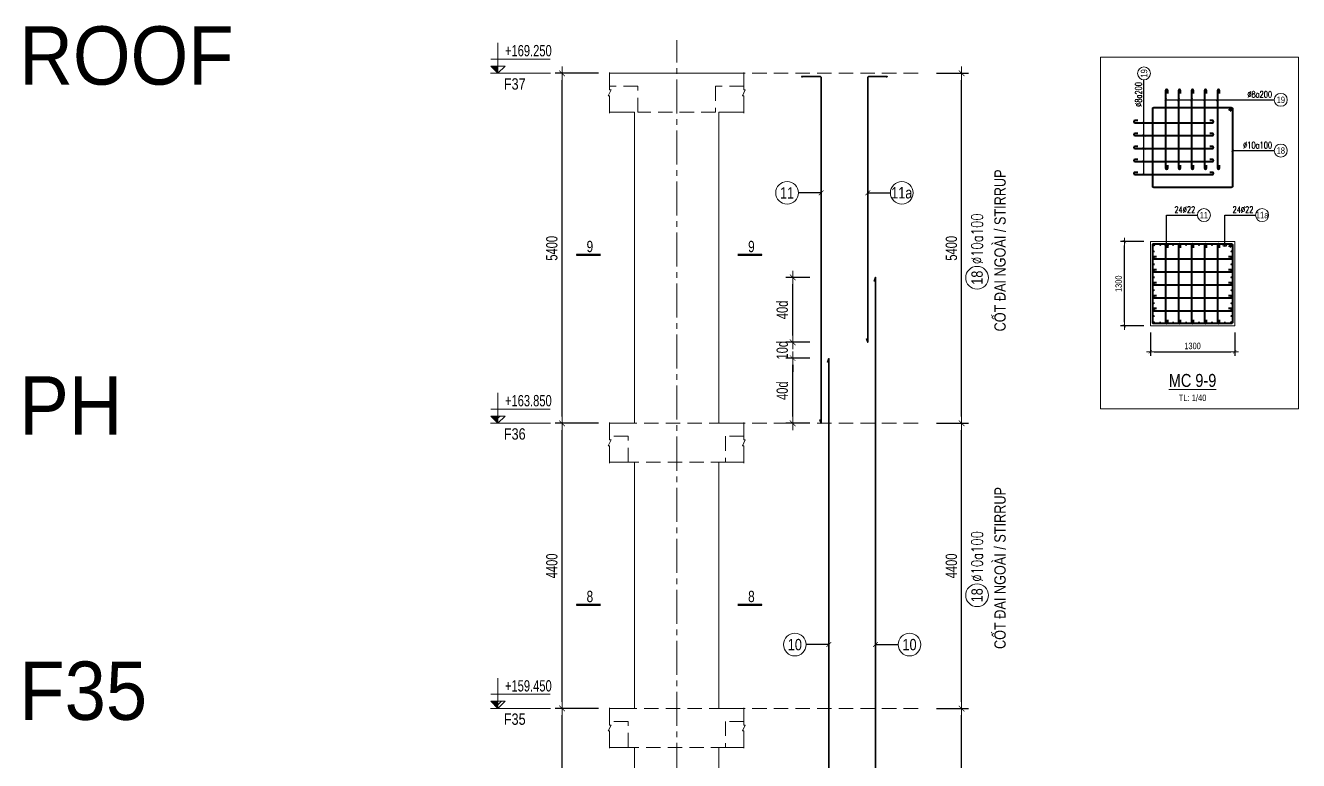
# Model space of a CAD drawing. Header units: millimetres. Extents: x 49323 to 380960, y -6102 to 181761.
# Drawn here: x 103469 to 123103, y 168228 to 179569 of the extents above; entities that cross this region are included whole.
import ezdxf
from ezdxf.enums import TextEntityAlignment as Align

# ---------------------------------------------------------------- set-up
doc = ezdxf.new("R2010")
doc.units = ezdxf.units.MM
doc.linetypes.add('CENTER2', pattern=[1.125, 0.75, -0.125, 0.125, -0.125])
doc.linetypes.add('HIDDEN2', pattern=[4.7625, 3.175, -1.5875])
doc.layers.get('0').update_dxf_attribs({"lineweight": 20})
doc.layers.get('Defpoints').update_dxf_attribs({"color": 151, "lineweight": 9})
for name, color, linetype, lineweight in [('kata_thep chu', 4, 'Continuous', 35), ('NDC_S_ANNO', 7, 'Continuous', 20), ('NDC_S_AXIS', 5, 'CENTER2', 13), ('NDC_S_BREAK-LINE', 1, 'Continuous', 15), ('NDC_S_CONTINUOUS', 3, 'Continuous', 20), ('NDC_S_DIM', 1, 'Continuous', 15), ('NDC_S_HIDDEN', 8, 'HIDDEN2', 13), ('NDC_S_LEADER', 1, 'Continuous', 15), ('NDC_S_REBAR', 4, 'Continuous', 35), ('NDC_S_STIRRUP', 4, 'Continuous', 40), ('NDC_S_SYMBOL', 1, 'Continuous', 15), ('NDC_S_TEXT SYMBOL', 7, 'Continuous', 20), ('NDC_S_THIN LINE', 8, 'Continuous', 9), ('NDC_S_VN TEXT', 7, 'Continuous', 20)]:
    doc.layers.add(name, color=color, linetype=linetype, lineweight=lineweight)
doc.styles.add('ARIAL', font='arial.ttf', dxfattribs={"width": 0.8})
doc.styles.add('DrawingTitle', font='FRADM.TTF', dxfattribs={"width": 0.95})
doc.styles.add('NDC_ANNO', font='', dxfattribs={"width": 0.8})
doc.styles.add('NDC_DIM', font='', dxfattribs={"width": 0.75})
doc.styles.add('NDC_EN TXT', font='romans.shx', dxfattribs={"width": 0.8})
doc.styles.add('NDC_VIE TXT', font='arial.ttf', dxfattribs={"width": 0.8})
doc.styles.get('NDC_ANNO').set_extended_font_data('Dotum')
doc.styles.get('NDC_DIM').set_extended_font_data('Dotum')
doc.dimstyles.new('NDC_dim_40', dxfattribs={"dimscale": 40, "dimtxt": 2.5, "dimasz": 1.5, "dimexe": 1.5, "dimexo": 2.5, "dimgap": 1, "dimtad": 1, "dimdec": 0, "dimzin": 0, "dimdsep": 46, "dimtxsty": 'NDC_DIM', "dimblk": 'DIMMARK', "dimcen": 0.09, "dimdle": 1.2, "dimclrd": 1, "dimclre": 1, "dimclrt": 3, "dimadec": 0, "dimazin": 0, "dimtfac": 1, "dimtdec": 0, "dimtix": 1, "dimtofl": 0, "dimtmove": 0, "dimatfit": 3, "dimfxl": 8, "dimfxlon": 1, "dimtolj": 1, "dimtzin": 0, "dimarcsym": 0})
doc.dimstyles.new('NDC_dim_70', dxfattribs={"dimscale": 70, "dimtxt": 2.5, "dimasz": 1.5, "dimexe": 1.5, "dimexo": 2.5, "dimgap": 1, "dimtad": 1, "dimdec": 0, "dimzin": 0, "dimdsep": 46, "dimtxsty": 'NDC_DIM', "dimblk": 'DIMMARK', "dimcen": 0.09, "dimdle": 1.2, "dimclrd": 1, "dimclre": 1, "dimclrt": 3, "dimadec": 0, "dimazin": 0, "dimtfac": 1, "dimtdec": 0, "dimtix": 1, "dimtofl": 0, "dimtmove": 0, "dimatfit": 3, "dimfxl": 8, "dimfxlon": 1, "dimtolj": 1, "dimtzin": 0, "dimarcsym": 0})
doc.dimstyles.new('NDC_dim_75', dxfattribs={"dimscale": 75, "dimtxt": 2.5, "dimasz": 1.5, "dimexe": 1.5, "dimexo": 2.5, "dimgap": 1, "dimtad": 1, "dimdec": 0, "dimzin": 0, "dimdsep": 46, "dimtxsty": 'NDC_DIM', "dimblk": 'DIMMARK', "dimcen": 0.09, "dimdle": 1.2, "dimclrd": 1, "dimclre": 1, "dimclrt": 3, "dimadec": 0, "dimazin": 0, "dimtfac": 1, "dimtdec": 0, "dimtix": 1, "dimtofl": 0, "dimtmove": 0, "dimatfit": 3, "dimfxl": 8, "dimfxlon": 1, "dimtolj": 1, "dimtzin": 0, "dimarcsym": 0})

# ---------------------------------------------------------------- blocks, each defined once
blk = doc.blocks.new('DIMMARK')
at = {"layer": 'NDC_S_DIM', "color": 1}
blk.add_line((-1.5, 0), (1, 0), dxfattribs=at)
at = {"layer": 'NDC_S_DIM', "color": 2, "const_width": 0.1}
blk.add_lwpolyline([(-0.42, -0.42), (0.42, 0.42)], dxfattribs=at)
blk = doc.blocks.new('*D47')
at = {"layer": 'Defpoints', "color": 0, "transparency": 16777216}
for p in [(111745, 169031), (112863, 169031), (112863, 164631)]:
    blk.add_point(p, dxfattribs=at)
at = {"layer": 'NDC_S_DIM', "color": 1, "lineweight": -2, "transparency": 16777216}
for p, q in [((112305, 169031), (111640, 169031)), ((111745, 164736), (111745, 168926)), ((112305, 164631), (111640, 164631))]:
    blk.add_line(p, q, dxfattribs=at)
at = {"layer": 'NDC_S_DIM', "color": 1, "lineweight": -2, "transparency": 16777216, "xscale": 105, "yscale": 105, "zscale": 105}
for p, rotation in [((111745, 169031), 90), ((111745, 164631), 270)]:
    blk.add_blockref('DIMMARK', p, dxfattribs=dict(at, rotation=rotation))
at = {"layer": 'NDC_S_DIM', "color": 3, "transparency": 16777216, "insert": (111587, 166831), "char_height": 175, "attachment_point": 5, "rotation": 90, "style": 'NDC_DIM'}
blk.add_mtext('\\A1;4400', dxfattribs=at)
blk = doc.blocks.new('*D48')
at = {"layer": 'Defpoints', "color": 0, "transparency": 16777216}
for p in [(111745, 173431), (112863, 173431), (112863, 169031)]:
    blk.add_point(p, dxfattribs=at)
at = {"layer": 'NDC_S_DIM', "color": 1, "lineweight": -2, "transparency": 16777216}
for p, q in [((112305, 173431), (111640, 173431)), ((111745, 169136), (111745, 173326)), ((112305, 169031), (111640, 169031))]:
    blk.add_line(p, q, dxfattribs=at)
at = {"layer": 'NDC_S_DIM', "color": 1, "lineweight": -2, "transparency": 16777216, "xscale": 105, "yscale": 105, "zscale": 105}
for p, rotation in [((111745, 173431), 90), ((111745, 169031), 270)]:
    blk.add_blockref('DIMMARK', p, dxfattribs=dict(at, rotation=rotation))
at = {"layer": 'NDC_S_DIM', "color": 3, "transparency": 16777216, "insert": (111587, 171231), "char_height": 175, "attachment_point": 5, "rotation": 90, "style": 'NDC_DIM'}
blk.add_mtext('\\A1;4400', dxfattribs=at)
blk = doc.blocks.new('*D49')
at = {"layer": 'Defpoints', "color": 0, "transparency": 16777216}
for p in [(111745, 178831), (112863, 178831), (112863, 173431)]:
    blk.add_point(p, dxfattribs=at)
at = {"layer": 'NDC_S_DIM', "color": 1, "lineweight": -2, "transparency": 16777216}
for p, q in [((112305, 178831), (111640, 178831)), ((111745, 173536), (111745, 178726)), ((112305, 173431), (111640, 173431))]:
    blk.add_line(p, q, dxfattribs=at)
at = {"layer": 'NDC_S_DIM', "color": 1, "lineweight": -2, "transparency": 16777216, "xscale": 105, "yscale": 105, "zscale": 105}
for p, rotation in [((111745, 178831), 90), ((111745, 173431), 270)]:
    blk.add_blockref('DIMMARK', p, dxfattribs=dict(at, rotation=rotation))
at = {"layer": 'NDC_S_DIM', "color": 3, "transparency": 16777216, "insert": (111587, 176131), "char_height": 175, "attachment_point": 5, "rotation": 90, "style": 'NDC_DIM'}
blk.add_mtext('\\A1;5400', dxfattribs=at)
blk = doc.blocks.new('*U2117')
at = {"layer": 'NDC_S_ANNO', "color": 0, "linetype": 'ByBlock', "lineweight": -2}
blk.add_line((-4.36, 0), (1, 0), dxfattribs=at)
at = {"layer": 'NDC_S_ANNO', "ltscale": 0.005, "const_width": 0.5}
blk.add_lwpolyline([(1, 0), (-4.36, 0)], dxfattribs=at)
at = {"layer": 'NDC_S_TEXT SYMBOL', "linetype": 'ByBlock', "lineweight": -2, "style": 'NDC_ANNO', "width": 0.8}
blk.add_attdef('DETAIL', text='', height=2.5, dxfattribs=at).set_placement((-0.64, 1.82), align=Align.MIDDLE_RIGHT)
blk = doc.blocks.new('kata_block_TD')
at = {"color": 6, "linetype": 'ByBlock', "lineweight": -2, "style": 'ARIAL', "width": 0.8}
blk.add_attdef('SECTDET2', text='', height=5, dxfattribs=at).set_placement((0, 7.97), align=Align.CENTER)
at = {"color": 0, "linetype": 'ByBlock', "lineweight": -2, "style": 'ARIAL', "width": 0.8}
blk.add_attdef('SECTDET1', text='', height=5, dxfattribs=at).set_placement((0, 1.47), align=Align.CENTER)
at = {"color": 3, "lineweight": 25, "style": 'ARIAL', "width": 0.8}
blk.add_attdef('SSCALE', text='', height=2.5, dxfattribs=at).set_placement((0, -4), align=Align.CENTER)
blk = doc.blocks.new('*D164')
at = {"layer": 'Defpoints', "color": 0, "transparency": 16777216}
for p in [(120818, 174934), (122118, 174934), (122118, 174534)]:
    blk.add_point(p, dxfattribs=at)
at = {"layer": 'NDC_S_DIM', "color": 1, "lineweight": -2, "transparency": 16777216}
for p, q in [((120818, 174834), (120818, 174474)), ((122118, 174834), (122118, 174474)), ((120878, 174534), (122058, 174534))]:
    blk.add_line(p, q, dxfattribs=at)
at = {"layer": 'NDC_S_DIM', "color": 1, "lineweight": -2, "transparency": 16777216, "xscale": 60, "yscale": 60, "zscale": 60, "rotation": 180}
blk.add_blockref('DIMMARK', (120818, 174534), dxfattribs=at)
at = {"layer": 'NDC_S_DIM', "color": 1, "lineweight": -2, "transparency": 16777216, "xscale": 60, "yscale": 60, "zscale": 60}
blk.add_blockref('DIMMARK', (122118, 174534), dxfattribs=at)
at = {"layer": 'NDC_S_DIM', "color": 3, "transparency": 16777216, "insert": (121468, 174624), "char_height": 100, "attachment_point": 5, "style": 'NDC_DIM'}
blk.add_mtext('\\A1;1300', dxfattribs=at)
blk = doc.blocks.new('*D165')
at = {"layer": 'Defpoints', "color": 0, "transparency": 16777216}
for p in [(120418, 176234), (120818, 176234), (120818, 174934)]:
    blk.add_point(p, dxfattribs=at)
at = {"layer": 'NDC_S_DIM', "color": 1, "lineweight": -2, "transparency": 16777216}
for p, q in [((120718, 176234), (120358, 176234)), ((120418, 174994), (120418, 176174)), ((120718, 174934), (120358, 174934))]:
    blk.add_line(p, q, dxfattribs=at)
at = {"layer": 'NDC_S_DIM', "color": 1, "lineweight": -2, "transparency": 16777216, "xscale": 60, "yscale": 60, "zscale": 60}
for p, rotation in [((120418, 176234), 90), ((120418, 174934), 270)]:
    blk.add_blockref('DIMMARK', p, dxfattribs=dict(at, rotation=rotation))
at = {"layer": 'NDC_S_DIM', "color": 3, "transparency": 16777216, "insert": (120328, 175584), "char_height": 100, "attachment_point": 5, "rotation": 90, "style": 'NDC_DIM'}
blk.add_mtext('\\A1;1300', dxfattribs=at)
blk = doc.blocks.new('kata_block_THEP')
at = {"layer": 'NDC_S_REBAR', "color": 0}
for p, q in [((-0.5, 0), (0.5, 0)), ((-0.35, 0.35), (0.35, -0.35)), ((0.35, 0.35), (-0.35, -0.35)), ((0, 0.5), (0, -0.5))]:
    blk.add_line(p, q, dxfattribs=at)
at = {"layer": 'NDC_S_REBAR', "color": 0, "const_width": 0.0833}
blk.add_lwpolyline([(-0.5, 0, 1), (0.5, 0, 1), (-0.5, 0, 1)], format="xyb", dxfattribs=at)
blk = doc.blocks.new('cham')
at = {"layer": 'NDC_S_REBAR'}
h = blk.add_hatch(color=253, dxfattribs=at)
h.dxf.hatch_style = 1
h.paths.add_polyline_path([(-28, 0, 1), (28, 0, 1)])
at = {"layer": 'NDC_S_REBAR', "color": 253}
blk.add_circle((0, 0), 28, dxfattribs=at)
blk = doc.blocks.new('*U160')
at = {"layer": 'NDC_S_DIM', "xscale": 0.3928571428571429, "yscale": 0.3928571428571429, "zscale": 0.3928571428571429}
blk.add_blockref('cham', (0, 0), dxfattribs=at)
blk = doc.blocks.new('*U161')
at = {"layer": 'NDC_S_DIM', "color": 0, "linetype": 'ByBlock', "lineweight": -2, "transparency": 16777216}
blk.add_blockref('*U160', (0, 0), dxfattribs=at)
blk = doc.blocks.new('*U153')
at = {"layer": 'NDC_S_DIM'}
blk.add_blockref('*U161', (0, 0), dxfattribs=at)
blk = doc.blocks.new('*U154')
at = {"layer": 'NDC_S_DIM', "color": 0, "linetype": 'ByBlock', "lineweight": -2, "transparency": 16777216}
for p in [(0, 0), (199.6, 0), (399.2, 0), (598.8, 0), (798.4, 0), (998, 0), (1197.6, 0)]:
    blk.add_blockref('*U153', p, dxfattribs=at)
blk = doc.blocks.new('*U162')
at = {"layer": 'NDC_S_DIM', "xscale": 0.3928571428571429, "yscale": 0.3928571428571429, "zscale": 0.3928571428571429}
blk.add_blockref('cham', (0, 0), dxfattribs=at)
blk = doc.blocks.new('*U163')
at = {"layer": 'NDC_S_DIM', "color": 0, "linetype": 'ByBlock', "lineweight": -2, "transparency": 16777216}
blk.add_blockref('*U162', (0, 0), dxfattribs=at)
blk = doc.blocks.new('*U155')
at = {"layer": 'NDC_S_DIM'}
blk.add_blockref('*U163', (0, 0), dxfattribs=at)
blk = doc.blocks.new('*U156')
at = {"layer": 'NDC_S_DIM', "color": 0, "linetype": 'ByBlock', "lineweight": -2, "transparency": 16777216}
for p in [(0, 0), (199.6, 0), (399.2, 0), (598.8, 0), (798.4, 0), (998, 0), (1197.6, 0)]:
    blk.add_blockref('*U155', p, dxfattribs=at)
blk = doc.blocks.new('*U158')
at = {"layer": 'NDC_S_DIM', "xscale": 0.3928571428571429, "yscale": 0.3928571428571429, "zscale": 0.3928571428571429}
blk.add_blockref('cham', (0, 0), dxfattribs=at)
blk = doc.blocks.new('*U159')
at = {"layer": 'NDC_S_DIM', "color": 0, "linetype": 'ByBlock', "lineweight": -2, "transparency": 16777216}
blk.add_blockref('*U158', (0, 0), dxfattribs=at)
blk = doc.blocks.new('*U157')
at = {"layer": 'NDC_S_DIM'}
blk.add_blockref('*U159', (0, 0), dxfattribs=at)
blk = doc.blocks.new('*U152')
at = {"layer": 'NDC_S_DIM', "color": 0, "linetype": 'ByBlock', "lineweight": -2, "transparency": 16777216}
for p in [(0, 0), (199.6, 0), (399.2, 0), (598.8, 0), (798.4, 0)]:
    blk.add_blockref('*U157', p, dxfattribs=at)
blk = doc.blocks.new('*U10')
blk.add_circle((2.5, 0), 2.5)
at = {"layer": 'NDC_S_VN TEXT', "color": 3, "style": 'NDC_EN TXT', "width": 0.75}
blk.add_attdef('DK2', text='', height=2.5, dxfattribs=at).set_placement((-0.85, 0.85), align=Align.RIGHT)
at = {"layer": 'NDC_S_VN TEXT', "color": 7, "style": 'ARIAL', "width": 0.8}
blk.add_attdef('SH3', text='', height=2.5, dxfattribs=at).set_placement((2.5, 0), align=Align.MIDDLE)
blk = doc.blocks.new('*D229')
at = {"layer": 'Defpoints', "color": 0, "ltscale": 0.005, "transparency": 16777216}
for p in [(115301, 174436, 0), (115739, 174436), (115739, 173431)]:
    blk.add_point(p, dxfattribs=at)
at = {"layer": 'NDC_S_DIM', "color": 1, "lineweight": -2, "ltscale": 0.005, "transparency": 16777216}
for p, q in [((115564, 174436, 0), (115196, 174436, 0)), ((115301, 173536, 0), (115301, 174331, 0)), ((115564, 173431, 0), (115196, 173431, 0))]:
    blk.add_line(p, q, dxfattribs=at)
at = {"layer": 'NDC_S_DIM', "color": 1, "lineweight": -2, "ltscale": 0.005, "transparency": 16777216, "xscale": 105, "yscale": 105, "zscale": 105}
for p, rotation in [((115301, 174436, 0), 90), ((115301, 173431, 0), 270)]:
    blk.add_blockref('DIMMARK', p, dxfattribs=dict(at, rotation=rotation))
at = {"layer": 'NDC_S_DIM', "color": 3, "ltscale": 0.005, "transparency": 16777216, "insert": (115141, 173934, 0), "char_height": 175, "attachment_point": 5, "rotation": 90, "style": 'NDC_DIM'}
blk.add_mtext('\\A1;40d', dxfattribs=at)
blk = doc.blocks.new('*D230')
at = {"layer": 'Defpoints', "color": 0, "ltscale": 0.005, "transparency": 16777216}
for p in [(115301, 174681), (115739, 174681), (115739, 174436)]:
    blk.add_point(p, dxfattribs=at)
at = {"layer": 'NDC_S_DIM', "color": 1, "lineweight": -2, "ltscale": 0.005, "transparency": 16777216}
for p, q in [((115301, 174786), (115301, 174891)), ((115564, 174681), (115196, 174681)), ((115564, 174436), (115196, 174436)), ((115301, 174331), (115301, 174226))]:
    blk.add_line(p, q, dxfattribs=at)
at = {"layer": 'NDC_S_DIM', "color": 1, "lineweight": -2, "ltscale": 0.005, "transparency": 16777216, "xscale": 105, "yscale": 105, "zscale": 105}
for p, rotation in [((115301, 174681), 270), ((115301, 174436), 90)]:
    blk.add_blockref('DIMMARK', p, dxfattribs=dict(at, rotation=rotation))
at = {"layer": 'NDC_S_DIM', "color": 3, "ltscale": 0.005, "transparency": 16777216, "insert": (115141, 174559), "char_height": 175, "attachment_point": 5, "rotation": 90, "style": 'NDC_DIM'}
blk.add_mtext('\\A1;10d', dxfattribs=at)
blk = doc.blocks.new('*D231')
at = {"layer": 'Defpoints', "color": 0, "ltscale": 0.005, "transparency": 16777216}
for p in [(115301, 175681), (115739, 175681), (115739, 174681)]:
    blk.add_point(p, dxfattribs=at)
at = {"layer": 'NDC_S_DIM', "color": 1, "lineweight": -2, "ltscale": 0.005, "transparency": 16777216}
for p, q in [((115564, 175681), (115196, 175681)), ((115301, 174786), (115301, 175576)), ((115564, 174681), (115196, 174681))]:
    blk.add_line(p, q, dxfattribs=at)
at = {"layer": 'NDC_S_DIM', "color": 1, "lineweight": -2, "ltscale": 0.005, "transparency": 16777216, "xscale": 105, "yscale": 105, "zscale": 105}
for p, rotation in [((115301, 175681), 90), ((115301, 174681), 270)]:
    blk.add_blockref('DIMMARK', p, dxfattribs=dict(at, rotation=rotation))
at = {"layer": 'NDC_S_DIM', "color": 3, "ltscale": 0.005, "transparency": 16777216, "insert": (115141, 175181), "char_height": 175, "attachment_point": 5, "rotation": 90, "style": 'NDC_DIM'}
blk.add_mtext('\\A1;40d', dxfattribs=at)
blk = doc.blocks.new('*D270')
at = {"layer": 'Defpoints', "color": 0, "ltscale": 70, "transparency": 16777216}
for p in [(117344, 169031), (117906, 169031), (117344, 164631)]:
    blk.add_point(p, dxfattribs=at)
at = {"layer": 'NDC_S_DIM', "color": 1, "lineweight": -2, "ltscale": 70, "transparency": 16777216}
for p, q in [((117519, 169031), (118011, 169031)), ((117906, 164736), (117906, 168926)), ((117519, 164631), (118011, 164631))]:
    blk.add_line(p, q, dxfattribs=at)
at = {"layer": 'NDC_S_DIM', "color": 1, "lineweight": -2, "ltscale": 70, "transparency": 16777216, "xscale": 105, "yscale": 105, "zscale": 105}
for p, rotation in [((117906, 169031), 90), ((117906, 164631), 270)]:
    blk.add_blockref('DIMMARK', p, dxfattribs=dict(at, rotation=rotation))
at = {"layer": 'NDC_S_DIM', "color": 3, "ltscale": 70, "transparency": 16777216, "insert": (117749, 166831), "char_height": 175, "attachment_point": 5, "rotation": 90, "style": 'NDC_DIM'}
blk.add_mtext('\\A1;4400', dxfattribs=at)
blk = doc.blocks.new('*D271')
at = {"layer": 'Defpoints', "color": 0, "ltscale": 70, "transparency": 16777216}
for p in [(117344, 173431), (117906, 173431), (117344, 169031)]:
    blk.add_point(p, dxfattribs=at)
at = {"layer": 'NDC_S_DIM', "color": 1, "lineweight": -2, "ltscale": 70, "transparency": 16777216}
for p, q in [((117519, 173431), (118011, 173431)), ((117906, 169136), (117906, 173326)), ((117519, 169031), (118011, 169031))]:
    blk.add_line(p, q, dxfattribs=at)
at = {"layer": 'NDC_S_DIM', "color": 1, "lineweight": -2, "ltscale": 70, "transparency": 16777216, "xscale": 105, "yscale": 105, "zscale": 105}
for p, rotation in [((117906, 173431), 90), ((117906, 169031), 270)]:
    blk.add_blockref('DIMMARK', p, dxfattribs=dict(at, rotation=rotation))
at = {"layer": 'NDC_S_DIM', "color": 3, "ltscale": 70, "transparency": 16777216, "insert": (117749, 171231), "char_height": 175, "attachment_point": 5, "rotation": 90, "style": 'NDC_DIM'}
blk.add_mtext('\\A1;4400', dxfattribs=at)
blk = doc.blocks.new('*D272')
at = {"layer": 'Defpoints', "color": 0, "ltscale": 70, "transparency": 16777216}
for p in [(117344, 178831), (117906, 178831), (117344, 173431)]:
    blk.add_point(p, dxfattribs=at)
at = {"layer": 'NDC_S_DIM', "color": 1, "lineweight": -2, "ltscale": 70, "transparency": 16777216}
for p, q in [((117519, 178831), (118011, 178831)), ((117906, 173536), (117906, 178726)), ((117519, 173431), (118011, 173431))]:
    blk.add_line(p, q, dxfattribs=at)
at = {"layer": 'NDC_S_DIM', "color": 1, "lineweight": -2, "ltscale": 70, "transparency": 16777216, "xscale": 105, "yscale": 105, "zscale": 105}
for p, rotation in [((117906, 178831), 90), ((117906, 173431), 270)]:
    blk.add_blockref('DIMMARK', p, dxfattribs=dict(at, rotation=rotation))
at = {"layer": 'NDC_S_DIM', "color": 3, "ltscale": 70, "transparency": 16777216, "insert": (117749, 176131), "char_height": 175, "attachment_point": 5, "rotation": 90, "style": 'NDC_DIM'}
blk.add_mtext('\\A1;5400', dxfattribs=at)
blk = doc.blocks.new('*U2118')
blk.add_circle((-2.5, 0), 2.5)
at = {"layer": 'NDC_S_VN TEXT', "color": 7, "style": 'ARIAL', "width": 0.8}
blk.add_attdef('SH2', text='', height=2.5, dxfattribs=at).set_placement((-2.5, 0), align=Align.MIDDLE)
at = {"layer": 'NDC_S_VN TEXT', "color": 3, "style": 'NDC_EN TXT', "width": 0.75}
blk.add_attdef('DKKC1', (0.5, -1.25), '', height=2.5, dxfattribs=at)
blk = doc.blocks.new('CD')
at = {"layer": 'NDC_S_ANNO'}
blk.add_hatch(color=3, dxfattribs=at).paths.add_polyline_path([(0, 160), (-161, 160), (0, 0)])
at = {"layer": 'NDC_S_ANNO', "ltscale": 50}
h = blk.add_hatch(dxfattribs=at)
h.set_pattern_fill('ANSI31', color=256, scale=140.6, style=0)
h.paths.add_polyline_path([(0, 160), (0, 0), (161, 160)])
for p, q in [((-159, 314), (1147, 314)), ((1156, 0), (-164, 0))]:
    blk.add_line(p, q, dxfattribs=at)
for points in [[(0, 669), (0, 0)], [(0, 0), (-161, 160), (0, 160)], [(0, 0), (161, 160), (0, 160)]]:
    blk.add_lwpolyline(points, dxfattribs=at)
at = {"layer": 'NDC_S_TEXT SYMBOL', "color": 3, "style": 'NDC_DIM', "width": 0.7}
blk.add_attdef('COT', (154, 375), '', height=250, dxfattribs=at)

msp = doc.modelspace()

# ---------------------------------------------------------------- linework, layer by layer
at = {"layer": 'Defpoints'}
msp.add_lwpolyline([(120047.1, 179081.1), (123102.5, 179081.1), (123102.5, 173655.4), (120047.1, 173655.4)], close=True, dxfattribs=at)
at = {"layer": 'kata_thep chu', "color": 4, "ltscale": 0.005}
for points in [[(115719, 173490.7), (115739, 173430.7), (115739, 178765.7, 0.4142136), (115724, 178780.7), (115439, 178780.7), (115454.8, 178773)], [(116439.6, 174740.7), (116458.8, 174680.7), (116458.8, 178765.7, -0.4142136), (116473.8, 178780.7), (116758.8, 178780.7), (116743, 178773)]]:
    msp.add_lwpolyline(points, format="xyb", dxfattribs=at)
for points in [[(116558.8, 165940.7), (116578.8, 165880.7), (116578.8, 175680.7), (116558.8, 175620.7)], [(115839, 164690.7), (115859, 164630.7), (115859, 174430.7), (115839, 174370.7)]]:
    msp.add_lwpolyline(points, dxfattribs=at)
at = {"layer": 'NDC_S_AXIS', "ltscale": 700}
msp.add_line((113513.1, -3699.8), (113513.1, 179341.9), dxfattribs=at)
at = {"layer": 'NDC_S_BREAK-LINE'}
for points in [[(112478.1, 178218.2), (112478.1, 178485.7), (112455.6, 178485.7), (112500.6, 178575.7), (112478.1, 178575.7), (112478.1, 178843.2)], [(114548.1, 178218.2), (114548.1, 178485.7), (114525.6, 178485.7), (114570.6, 178575.7), (114548.1, 178575.7), (114548.1, 178843.2)], [(112478.1, 172818.2), (112478.1, 173085.7), (112455.6, 173085.7), (112500.6, 173175.7), (112478.1, 173175.7), (112478.1, 173443.2)], [(114548.1, 172818.2), (114548.1, 173085.7), (114525.6, 173085.7), (114570.6, 173175.7), (114548.1, 173175.7), (114548.1, 173443.2)], [(112478.1, 168418.2), (112478.1, 168685.7), (112455.6, 168685.7), (112500.6, 168775.7), (112478.1, 168775.7), (112478.1, 169043.2)], [(114548.1, 168418.2), (114548.1, 168685.7), (114525.6, 168685.7), (114570.6, 168775.7), (114548.1, 168775.7), (114548.1, 169043.2)]]:
    msp.add_lwpolyline(points, dxfattribs=at)
at = {"layer": 'NDC_S_CONTINUOUS'}
msp.add_line((112478.1, 178830.7), (114548.1, 178830.7), dxfattribs=at)
for points in [[(112478.1, 173430.7), (112863.1, 173430.7), (112863.1, 178230.7), (112478.1, 178230.7)], [(114548.1, 173430.7), (114163.1, 173430.7), (114163.1, 178230.7), (114548.1, 178230.7)], [(120818, 174933.9), (122118, 174933.9), (122118, 176233.9), (120818, 176233.9), (120818, 174933.9)], [(112478.1, 169030.7), (112863.1, 169030.7), (112863.1, 172830.7), (112478.1, 172830.7)], [(114548.1, 169030.7), (114163.1, 169030.7), (114163.1, 172830.7), (114548.1, 172830.7)], [(112478.1, 164630.7), (112863.1, 164630.7), (112863.1, 168430.7), (112478.1, 168430.7)], [(114548.1, 164630.7), (114163.1, 164630.7), (114163.1, 168430.7), (114548.1, 168430.7)]]:
    msp.add_lwpolyline(points, dxfattribs=at)
at = {"layer": 'NDC_S_DIM'}
for centre in [(115214.5, 176986.5), (116983.3, 176986.3), (115334.5, 170016.8), (117103.3, 170016.8)]:
    msp.add_circle(centre, 175, dxfattribs=at)
at = {"layer": 'NDC_S_HIDDEN', "ltscale": 70}
for p, q in [((117234, 178830.7), (112478.1, 178830.7)), ((117234, 173430.7), (112728.1, 173430.7)), ((117234, 169030.7), (112728.1, 169030.7))]:
    msp.add_line(p, q, dxfattribs=at)
for points in [[(114548.1, 178630.7), (114113.1, 178630.7), (114113.1, 178230.7), (112913.1, 178230.7), (112913.1, 178630.7), (112478.1, 178630.7)], [(114548.1, 173230.7), (114263.1, 173230.7), (114263.1, 172830.7), (112763.1, 172830.7), (112763.1, 173230.7), (112478.1, 173230.7)], [(114548.1, 168830.7), (114263.1, 168830.7), (114263.1, 168430.7), (112763.1, 168430.7), (112763.1, 168830.7), (112478.1, 168830.7)]]:
    msp.add_lwpolyline(points, dxfattribs=at)
at = {"layer": 'NDC_S_STIRRUP'}
for points in [[(121084.7, 178520.1), (121084.7, 178564.1, 1), (121052.7, 178564.1), (121052.7, 177368.1, 1), (121084.7, 177368.1), (121084.7, 177412.1)], [(121284.2, 178520.1), (121284.2, 178564.1, 1), (121252.2, 178564.1), (121252.2, 177368.1, 1), (121284.2, 177368.1), (121284.2, 177412.1)], [(121484, 178520.1), (121484, 178564.1, 1), (121452, 178564.1), (121452, 177368.1, 1), (121484, 177368.1), (121484, 177412.1)], [(121683.5, 178520.1), (121683.5, 178564.1, 1), (121651.5, 178564.1), (121651.5, 177368.1, 1), (121683.5, 177368.1), (121683.5, 177412.1)], [(121883.3, 178520.1), (121883.3, 178564.1, 1), (121851.3, 178564.1), (121851.3, 177368.1, 1), (121883.3, 177368.1), (121883.3, 177412.1)], [(122027, 178261.1), (122067, 178301.1, -0.4142136), (122083, 178285.1), (122083, 177087.1, -0.4142136), (122067, 177071.1), (120869, 177071.1, -0.4142136), (120853, 177087.1), (120853, 178285.1, -0.4142136), (120869, 178301.1), (122067, 178301.1, -0.4142136), (122083, 178285.1), (122043, 178245.1)], [(120624.9, 178101.4), (120580.9, 178101.4, 1), (120580.9, 178069.4), (121776.9, 178069.4, 1), (121776.9, 178101.4), (121732.9, 178101.4)], [(120624.9, 177901.8), (120580.9, 177901.8, 1), (120580.9, 177869.8), (121776.9, 177869.8, 1), (121776.9, 177901.8), (121732.9, 177901.8)], [(120624.9, 177702.1), (120580.9, 177702.1, 1), (120580.9, 177670.1), (121776.9, 177670.1, 1), (121776.9, 177702.1), (121732.9, 177702.1)], [(120624.9, 177502.4), (120580.9, 177502.4, 1), (120580.9, 177470.4), (121776.9, 177470.4, 1), (121776.9, 177502.4), (121732.9, 177502.4)], [(120624.9, 177302.8), (120580.9, 177302.8, 1), (120580.9, 177270.8), (121776.9, 177270.8, 1), (121776.9, 177302.8), (121732.9, 177302.8)], [(122027, 176158.9), (122067, 176198.9, -0.4142136), (122083, 176182.9), (122083, 174984.9, -0.4142136), (122067, 174968.9), (120869, 174968.9, -0.4142136), (120853, 174984.9), (120853, 176182.9, -0.4142136), (120869, 176198.9), (122067, 176198.9, -0.4142136), (122083, 176182.9), (122043, 176142.9)], [(121084.7, 176137.9), (121084.7, 176181.9, 1), (121052.7, 176181.9), (121052.7, 174985.9, 1), (121084.7, 174985.9), (121084.7, 175029.9)], [(121284.2, 176137.9), (121284.2, 176181.9, 1), (121252.2, 176181.9), (121252.2, 174985.9, 1), (121284.2, 174985.9), (121284.2, 175029.9)], [(121484, 176137.9), (121484, 176181.9, 1), (121452, 176181.9), (121452, 174985.9, 1), (121484, 174985.9), (121484, 175029.9)], [(121683.5, 176137.9), (121683.5, 176181.9, 1), (121651.5, 176181.9), (121651.5, 174985.9, 1), (121683.5, 174985.9), (121683.5, 175029.9)], [(121883.3, 176137.9), (121883.3, 176181.9, 1), (121851.3, 176181.9), (121851.3, 174985.9, 1), (121883.3, 174985.9), (121883.3, 175029.9)], [(120914, 175999.2), (120870, 175999.2, 1), (120870, 175967.2), (122066, 175967.2, 1), (122066, 175999.2), (122022, 175999.2)], [(120914, 175799.5), (120870, 175799.5, 1), (120870, 175767.5), (122066, 175767.5, 1), (122066, 175799.5), (122022, 175799.5)], [(120914, 175599.9), (120870, 175599.9, 1), (120870, 175567.9), (122066, 175567.9, 1), (122066, 175599.9), (122022, 175599.9)], [(120914, 175400.2), (120870, 175400.2, 1), (120870, 175368.2), (122066, 175368.2, 1), (122066, 175400.2), (122022, 175400.2)], [(120914, 175200.5), (120870, 175200.5, 1), (120870, 175168.5), (122066, 175168.5, 1), (122066, 175200.5), (122022, 175200.5)]]:
    msp.add_lwpolyline(points, format="xyb", dxfattribs=at)

# ---------------------------------------------------------------- block references
at = {"layer": 'NDC_S_DIM'}
ref = msp.add_blockref('CD', (110756.4, 178830.7), dxfattribs=dict(at, xscale=0.7, yscale=0.7, zscale=0.7))
ref.add_attrib('COT', '+169.250', (110864.1, 179093), dxfattribs={"layer": '0', "color": 3, "height": 175, "style": 'NDC_DIM', "width": 0.75})
for name, p in [('*U154', (120869, 176182.9)), ('*U156', (120869, 174984.9))]:
    msp.add_blockref(name, p, dxfattribs=at)
at = {"layer": 'NDC_S_DIM', "rotation": 89.99999999990814}
msp.add_blockref('*U152', (120869, 175184.5), dxfattribs=at)
at = {"layer": 'NDC_S_DIM'}
ref = msp.add_blockref('CD', (110756.4, 173430.7), dxfattribs=dict(at, xscale=0.7, yscale=0.7, zscale=0.7))
ref.add_attrib('COT', '+163.850', (110864.1, 173693), dxfattribs={"layer": '0', "color": 3, "height": 175, "style": 'NDC_DIM', "width": 0.75})
ref = msp.add_blockref('CD', (110756.4, 169030.7), dxfattribs=dict(at, xscale=0.7, yscale=0.7, zscale=0.7))
ref.add_attrib('COT', '+159.450', (110864.1, 169293), dxfattribs={"layer": '0', "color": 3, "height": 175, "style": 'NDC_DIM', "width": 0.75})
at = {"layer": 'NDC_S_REBAR', "xscale": 22, "yscale": 22, "zscale": 22}
for p in [(120869, 176182.9), (120968.8, 176182.9), (121068.7, 176182.9), (121168.5, 176182.9), (121268.3, 176182.9), (121368.2, 176182.9), (121468, 176182.9), (121567.8, 176182.9), (121667.7, 176182.9), (121767.5, 176182.9), (121867.3, 176182.9), (121967.2, 176182.9), (122067, 176182.9), (120869, 176083), (120869, 175983.2), (122067, 176083), (122067, 175983.2), (120869, 175883.4), (120869, 175783.5), (122067, 175883.4), (122067, 175783.5), (120869, 175683.7), (120869, 175583.9), (122067, 175683.7), (122067, 175583.9), (120869, 175484), (120869, 175384.2), (122067, 175484), (122067, 175384.2), (120869, 175284.4), (120869, 175184.5), (122067, 175284.4), (122067, 175184.5), (120869, 175084.7), (120869, 174984.9), (120968.8, 174984.9), (121068.7, 174984.9), (121168.5, 174984.9), (121268.3, 174984.9), (121368.2, 174984.9), (121468, 174984.9), (121567.8, 174984.9), (121667.7, 174984.9), (121767.5, 174984.9), (121867.3, 174984.9), (121967.2, 174984.9), (122067, 175084.7), (122067, 174984.9)]:
    msp.add_blockref('kata_block_THEP', p, dxfattribs=at)
at = {"layer": 'NDC_S_SYMBOL', "xscale": 70, "yscale": 70, "zscale": 70}
for p, values in [((112269, 176032), {'DETAIL': '9'}), ((114760.2, 176032), {'DETAIL': '9'}), ((112269, 170632), {'DETAIL': '8'}), ((114760.2, 170632), {'DETAIL': '8'})]:
    msp.add_blockref('*U2117', p, dxfattribs=at).add_auto_attribs(values)
at = {"layer": 'NDC_S_THIN LINE', "rotation": 90}
for name, p, xscale, yscale, zscale, values in [('*U10', (120719.1, 178729.9), 40, 40, 40, {'SH3': '19', 'DK2': '%%c8a200'}), ('*U2118', (118144.5, 175852.4), 70, 70, 70, {'SH2': '18', 'DKKC1': '%%c10a100'}), ('*U2118', (118144.5, 170952.4), 70, 70, 70, {'SH2': '18', 'DKKC1': '%%c10a100'})]:
    msp.add_blockref(name, p, dxfattribs=dict(at, xscale=xscale, yscale=yscale, zscale=zscale)).add_auto_attribs(values)
at = {"layer": 'NDC_S_THIN LINE', "xscale": 40, "yscale": 40, "zscale": 40}
for p, values in [((122729.1, 178422), {'SH3': '19', 'DK2': '%%c8a200'}), ((122729.1, 177639.1), {'SH3': '18', 'DK2': '%%c10a100'}), ((121543.3, 176643.1), {'SH3': '11', 'DK2': '24%%c22'}), ((122440.5, 176643.4), {'SH3': '11a', 'DK2': '24%%c22'})]:
    msp.add_blockref('*U10', p, dxfattribs=at).add_auto_attribs(values)
at = {"layer": 'NDC_S_VN TEXT'}
ref = msp.add_blockref('kata_block_TD', (121468, 173933.9), dxfattribs=dict(at, xscale=40, yscale=40, zscale=40))
ref.add_attrib('SECTDET1', '%%uMC 9-9', dxfattribs={"layer": '0', "color": 0, "linetype": 'ByBlock', "lineweight": -2, "height": 200, "style": 'ARIAL', "width": 0.8}).set_placement((121468, 173992.7), align=Align.CENTER)
ref.add_attrib('SSCALE', 'TL: 1/40', dxfattribs={"layer": '0', "color": 3, "lineweight": 25, "height": 100, "style": 'ARIAL', "width": 0.8}).set_placement((121468, 173773.9), align=Align.CENTER)

# ---------------------------------------------------------------- texts
at = {"color": 140, "char_height": 900, "width": 4481.166, "attachment_point": 1, "style": 'DrawingTitle'}
for s, insert in [('ROOF', (103375.1, 179555.9)), ('PH', (103375.1, 174155.9)), ('F35', (103375.1, 169755.9))]:
    msp.add_mtext(s, dxfattribs=dict(at, insert=insert))
at = {"layer": 'NDC_S_VN TEXT', "style": 'NDC_VIE TXT', "width": 0.8}
for s, p in [('F37', (110845.9, 178666.6)), ('F36', (110845.9, 173266.6)), ('F35', (110845.9, 168866.6))]:
    msp.add_text(s, height=175, dxfattribs=at).set_placement(p, align=Align.MIDDLE_LEFT)
for p in [(118498.6, 174848.9), (118498.6, 169948.9)]:
    msp.add_text('CỐT ĐAI NGOÀI / STIRRUP', height=175, rotation=90, dxfattribs=at).set_placement(p, align=Align.MIDDLE_LEFT)
at = {"layer": 'NDC_S_VN TEXT', "color": 7, "style": 'ARIAL', "width": 0.8}
for s, p in [('11', (115214.5, 176986.5)), ('11a', (116983.3, 176986.3)), ('10', (115334.5, 170016.8)), ('10', (117103.3, 170016.8))]:
    msp.add_text(s, height=175, dxfattribs=at).set_placement(p, align=Align.MIDDLE)

# ---------------------------------------------------------------- dimensions: what is measured, and where the dimension line sits
at = {"layer": 'NDC_S_DIM'}
for base, p1, p2, angle, dimstyle, picture, middle in [((111744.6, 178830.7), (112863.1, 173430.7), (112863.1, 178830.7), 90, 'NDC_dim_70', '*D49', (111587, 176130.7)), ((120418, 176233.9), (120818, 174933.9), (120818, 176233.9), 270, 'NDC_dim_40', '*D165', (120327.9, 175583.9)), ((111744.6, 173430.7), (112863.1, 169030.7), (112863.1, 173430.7), 90, 'NDC_dim_70', '*D48', (111587, 171230.7)), ((111744.6, 169030.7), (112863.1, 164630.7), (112863.1, 169030.7), 90, 'NDC_dim_70', '*D47', (111587, 166830.7))]:
    dim = msp.add_linear_dim(base=base, p1=p1, p2=p2, angle=angle, dimstyle=dimstyle, dxfattribs=at)
    dim.commit()
    dim.dimension.update_dxf_attribs({"geometry": picture, "text_midpoint": middle})
at = {"layer": 'NDC_S_DIM', "ltscale": 70}
for base, p1, p2, picture, middle in [((117906.3, 178830.7), (117344, 173430.7), (117344, 178830.7), '*D272', (117748.7, 176130.7)), ((117906.3, 173430.7), (117344, 169030.7), (117344, 173430.7), '*D271', (117748.7, 171230.7)), ((117906.3, 169030.7), (117344, 164630.7), (117344, 169030.7), '*D270', (117748.7, 166830.7))]:
    dim = msp.add_linear_dim(base=base, p1=p1, p2=p2, angle=90, dimstyle='NDC_dim_70', override={"dimtmove": 1}, dxfattribs=at)
    dim.commit()
    dim.dimension.update_dxf_attribs({"geometry": picture, "text_midpoint": middle})
at = {"layer": 'NDC_S_DIM', "ltscale": 0.005}
for base, p1, p2, text, picture, middle in [((115300.8, 175680.7), (115739, 174680.7), (115739, 175680.7), '40d', '*D231', (115141.4, 175180.7)), ((115300.8, 174680.7), (115739, 174436.4), (115739, 174680.7), '10d', '*D230', (115141.4, 174558.6)), ((115300.8, 174436.4, 0), (115739, 173430.7), (115739, 174436.4), '40d', '*D229', (115141.4, 173933.6, 0))]:
    dim = msp.add_linear_dim(base=base, p1=p1, p2=p2, angle=90, text=text, dimstyle='NDC_dim_70', dxfattribs=at)
    dim.commit()
    dim.dimension.update_dxf_attribs({"geometry": picture, "text_midpoint": middle})
at = {"layer": 'NDC_S_DIM'}
dim = msp.add_linear_dim(base=(122118, 174533.9), p1=(120818, 174933.9), p2=(122118, 174933.9), dimstyle='NDC_dim_40', dxfattribs=at)
dim.commit()
dim.dimension.update_dxf_attribs({"geometry": '*D164', "text_midpoint": (121468, 174623.9)})

# ---------------------------------------------------------------- leaders
at = {"layer": 'NDC_S_LEADER', "ltscale": 0.005}
for points in [[(115739, 176986.5), (115389.5, 176986.5)], [(116458.8, 176986.5), (116808.3, 176986.5)], [(115859, 170016.8), (115509.5, 170016.8)], [(116578.8, 170016.8), (116928.3, 170016.8)]]:
    msp.add_leader(points, dimstyle='NDC_dim_75', override={"dimasz": 1, "dimldrblk": 'ARCHTICK'}, dxfattribs=at)
at = {"layer": 'NDC_S_THIN LINE'}
for points, override in [([(120719.1, 177272.8), (120719.1, 178729.9)], {"dimasz": 1, "dimldrblk": 'ARCHTICK'}), ([(120719.1, 177471.9), (120719.1, 178729.9)], {"dimasz": 1, "dimldrblk": 'ARCHTICK'}), ([(120719.1, 177671.1), (120719.1, 178729.9)], {"dimasz": 1, "dimldrblk": 'ARCHTICK'}), ([(120719.1, 177870.4), (120719.1, 178729.9)], {"dimasz": 1, "dimldrblk": 'ARCHTICK'}), ([(120719.1, 178069.4), (120719.1, 178729.9)], {"dimasz": 1, "dimldrblk": 'ARCHTICK'}), ([(121054.7, 178422), (122729.1, 178422)], {"dimasz": 1, "dimldrblk": 'ARCHTICK'}), ([(121253.8, 178422), (122729.1, 178422)], {"dimasz": 1, "dimldrblk": 'ARCHTICK'}), ([(121453, 178422), (122729.1, 178422)], {"dimasz": 1, "dimldrblk": 'ARCHTICK'}), ([(121652.3, 178422), (122729.1, 178422)], {"dimasz": 1, "dimldrblk": 'ARCHTICK'}), ([(121850.6, 178422), (122729.1, 178422)], {"dimasz": 1, "dimldrblk": 'ARCHTICK'}), ([(122086, 177639.1), (122729.1, 177639.1)], {"dimasz": 1, "dimldrblk": 'ARCHTICK'}), ([(121068.6, 176183.1), (121068.6, 176643.1), (121543.3, 176643.1)], {"dimasz": 1.3, "dimldrblk": 'DotBlank'}), ([(121965.9, 176183.4), (121965.9, 176643.4), (122440.5, 176643.4)], {"dimasz": 1.3, "dimldrblk": 'DotBlank'})]:
    msp.add_leader(points, dimstyle='NDC_dim_40', override=override, dxfattribs=at)

doc.saveas('drawing.dxf')
